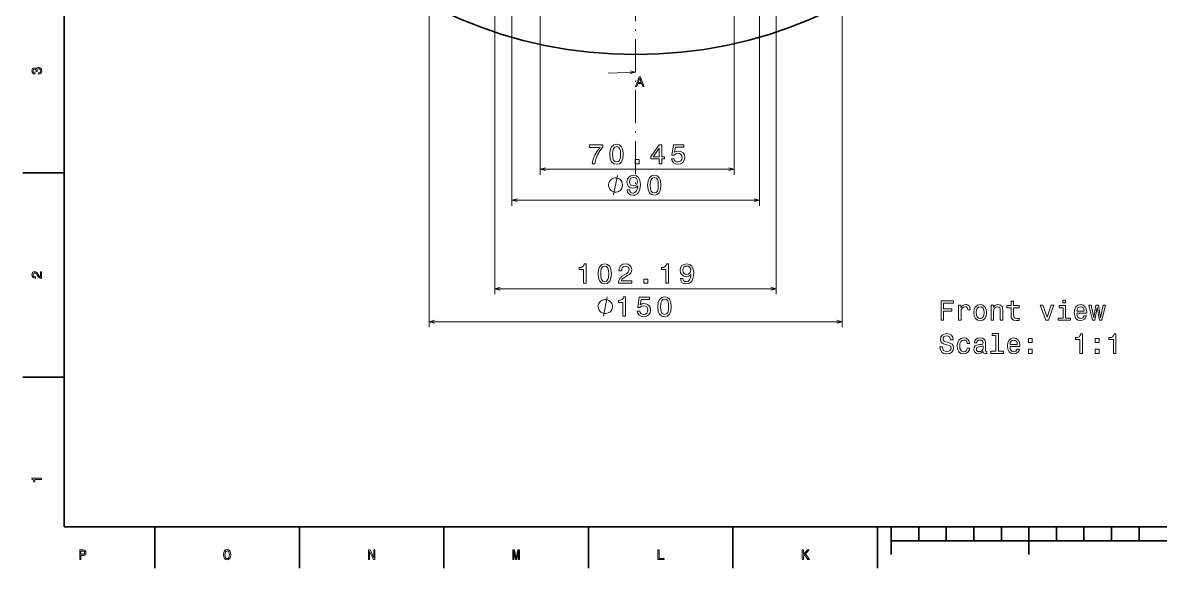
# Model space of a CAD drawing. Extents: x 0 to 841, y 0 to 594.
# Drawn here: x 5 to 418.2, y 5 to 203.1 of the extents above; entities that cross this region are included whole.
import ezdxf

# ---------------------------------------------------------------- set-up
doc = ezdxf.new("R2010")
doc.units = 0
doc.linetypes.add('DASHDOT', pattern=[18.5, 12, -3, 0.5, -3])

msp = doc.modelspace()

# ---------------------------------------------------------------- linework, layer by layer
at = {"color": 7, "lineweight": 35}
for p, q in [((20, 574), (20, 20)), ((20, 20), (821, 20)), ((320.5, 15), (520.5, 15))]:
    msp.add_line(p, q, dxfattribs=at)
at = {"color": 7, "linetype": 'DASHDOT', "lineweight": 13}
msp.add_line((227.62, 567.14), (227.62, 142.56), dxfattribs=at)
at = {"color": 7, "lineweight": 13}
for p, q in [((152.62, 352.85), (152.62, 92.54)), ((182.62, 352.85), (182.62, 136.66)), ((272.62, 352.85), (272.62, 136.66)), ((302.62, 352.85), (302.62, 92.54)), ((176.53, 314.25), (176.53, 104.5)), ((278.72, 314.25), (278.72, 104.5)), ((192.97, 267.57), (192.97, 147.91)), ((263.42, 268.05), (263.42, 147.91)), ((192.97, 149.91), (263.42, 149.91)), ((182.62, 138.66), (272.62, 138.66)), ((176.53, 106.5), (278.72, 106.5)), ((152.62, 94.54), (302.62, 94.54))]:
    msp.add_line(p, q, dxfattribs=at)
at = {"color": 7, "lineweight": 13, "ltscale": 0.250172}
msp.add_line((227.62, 185.22), (217.62, 184.85), dxfattribs=at)
at = {"color": 7, "lineweight": 35, "ltscale": 0.375}
for p, q in [((20, 148.6), (5, 148.6)), ((20, 74.4), (5, 74.4)), ((53, 20), (53, 5)), ((105.5, 20), (105.5, 5)), ((158, 20), (158, 5)), ((210.5, 20), (210.5, 5)), ((263, 20), (263, 5)), ((315.5, 20), (315.5, 5))]:
    msp.add_line(p, q, dxfattribs=at)
at = {"color": 7, "lineweight": 35, "ltscale": 0.25}
for p, q in [((320.5, 20), (320.5, 10)), ((370.5, 20), (370.5, 10))]:
    msp.add_line(p, q, dxfattribs=at)
at = {"color": 7, "lineweight": 35, "ltscale": 0.125}
for p, q in [((330.5, 20), (330.5, 15)), ((340.5, 20), (340.5, 15)), ((350.5, 20), (350.5, 15)), ((360.5, 20), (360.5, 15)), ((380.5, 20), (380.5, 15)), ((390.5, 20), (390.5, 15)), ((400.5, 20), (400.5, 15)), ((410.5, 20), (410.5, 15))]:
    msp.add_line(p, q, dxfattribs=at)
at = {"color": 7, "lineweight": 13}
for points in [[(10.73, 184.43), (10.77, 184.43), (11.25, 184.51), (11.62, 184.75), (11.85, 185.12), (11.93, 185.61), (11.85, 186.14), (11.63, 186.53), (11.27, 186.78), (10.82, 186.88), (10.52, 186.83), (10.28, 186.72), (10.09, 186.54), (9.96, 186.3), (9.68, 186.63), (9.25, 186.74), (8.86, 186.67), (8.56, 186.45), (8.37, 186.1), (8.31, 185.61), (8.39, 185.16), (8.61, 184.81), (8.96, 184.59), (9.43, 184.51), (9.47, 184.51), (9.47, 184.96), (9.15, 185), (8.91, 185.13), (8.77, 185.34), (8.72, 185.64), (8.76, 185.9), (8.87, 186.09), (9.04, 186.21), (9.27, 186.25), (9.52, 186.21), (9.68, 186.09), (9.79, 185.88), (9.82, 185.59), (9.81, 185.39), (10.21, 185.39), (10.2, 185.64), (10.24, 185.96), (10.37, 186.19), (10.56, 186.34), (10.82, 186.39), (11.11, 186.33), (11.33, 186.18), (11.47, 185.95), (11.51, 185.64), (11.46, 185.33), (11.31, 185.09), (11.07, 184.95), (10.73, 184.89)], [(227.61, 179.99), (228.07, 179.99), (228.44, 181.02), (229.84, 181.02), (230.21, 179.99), (230.68, 179.99), (229.4, 183.5), (228.88, 183.5)], [(228.6, 181.45), (229.14, 182.99), (229.68, 181.45)], [(211.85, 151.91), (212.87, 151.91), (213.2, 153.58), (213.78, 155.13), (214.61, 156.57), (215.69, 157.93), (215.69, 158.76), (210.89, 158.76), (210.89, 157.85), (214.72, 157.85), (213.61, 156.48), (212.78, 155.06), (212.19, 153.55)], [(218.29, 155.33), (218.44, 153.75), (218.92, 152.62), (219.67, 151.93), (220.72, 151.71), (221.76, 151.93), (222.52, 152.62), (222.98, 153.75), (223.14, 155.33), (222.98, 156.91), (222.79, 157.53), (222.52, 158.05), (221.76, 158.73), (220.72, 158.96), (219.67, 158.73), (218.92, 158.04), (218.44, 156.91)], [(219.26, 155.33), (219.34, 156.55), (219.59, 157.43), (220.05, 157.95), (220.72, 158.13), (221.39, 157.95), (221.84, 157.43), (222.09, 156.55), (222.17, 155.33), (222.09, 154.1), (221.84, 153.23), (221.39, 152.71), (220.72, 152.54), (220.05, 152.71), (219.59, 153.23), (219.34, 154.1)], [(236.22, 151.91), (237.13, 151.91), (237.13, 153.65), (238.13, 153.65), (238.13, 154.46), (237.13, 154.46), (237.13, 158.76), (236.21, 158.76), (233.14, 154.54), (233.14, 153.65), (236.22, 153.65)], [(233.99, 154.46), (236.22, 157.59), (236.22, 154.46)], [(240.64, 153.74), (240.86, 152.91), (241.35, 152.27), (242.08, 151.86), (243.01, 151.71), (244.03, 151.89), (244.82, 152.39), (245.33, 153.18), (245.52, 154.18), (245.35, 155.12), (244.86, 155.86), (244.11, 156.33), (243.13, 156.5), (242.37, 156.38), (241.79, 156.05), (242.07, 157.94), (245.14, 157.94), (245.14, 158.76), (241.39, 158.76), (240.84, 155.05), (241.65, 155.05), (242.23, 155.53), (242.98, 155.7), (243.62, 155.59), (244.12, 155.26), (244.43, 154.77), (244.54, 154.13), (244.43, 153.5), (244.11, 153), (243.61, 152.69), (242.98, 152.58), (242.44, 152.65), (242.03, 152.88), (241.73, 153.25), (241.57, 153.74)], [(227.5, 151.91), (228.89, 151.91), (228.89, 153.42), (227.5, 153.42)], [(222.92, 144.16), (222.92, 144.39), (222.8, 144.86), (222.68, 145.21), (222.57, 145.44), (222.33, 145.79), (221.98, 146.14), (221.63, 146.38), (221.4, 146.49), (221.05, 146.61), (220.58, 146.73), (220.35, 146.73), (220.12, 146.73), (219.65, 146.61), (219.3, 146.49), (219.07, 146.38), (218.72, 146.14), (218.37, 145.79), (218.13, 145.44), (218.02, 145.21), (217.9, 144.86), (217.78, 144.39), (217.78, 144.16), (217.78, 143.93), (217.9, 143.46), (218.02, 143.11), (218.13, 142.88), (218.37, 142.53), (218.72, 142.18), (219.07, 141.94), (219.3, 141.83), (219.65, 141.71), (220.12, 141.59), (220.35, 141.59), (220.58, 141.59), (221.05, 141.71), (221.4, 141.83), (221.63, 141.94), (221.98, 142.18), (222.33, 142.53), (222.57, 142.88), (222.68, 143.11), (222.8, 143.46), (222.92, 143.93)], [(224.53, 142.39), (224.68, 141.6), (225.12, 140.98), (225.8, 140.6), (226.71, 140.46), (227.31, 140.53), (227.84, 140.71), (228.3, 141.02), (228.68, 141.47), (228.98, 142.02), (229.2, 142.71), (229.33, 143.49), (229.38, 144.4), (229.21, 145.82), (228.72, 146.86), (227.93, 147.49), (226.85, 147.71), (225.86, 147.53), (225.12, 147.04), (224.63, 146.3), (224.47, 145.36), (224.63, 144.39), (225.11, 143.65), (225.81, 143.19), (226.71, 143.04), (227.66, 143.23), (228.38, 143.82), (228.21, 142.7), (227.89, 141.9), (227.4, 141.42), (226.72, 141.27), (226.2, 141.34), (225.81, 141.57), (225.56, 141.92), (225.46, 142.39)], [(225.45, 145.37), (225.55, 145.99), (225.83, 146.49), (226.28, 146.8), (226.85, 146.91), (227.45, 146.8), (227.9, 146.49), (228.18, 146), (228.3, 145.38), (228.18, 144.74), (227.9, 144.27), (227.44, 143.98), (226.82, 143.88), (226.27, 143.98), (225.83, 144.27), (225.55, 144.73)], [(232, 144.08), (232.15, 142.49), (232.62, 141.36), (233.38, 140.68), (234.43, 140.46), (235.47, 140.68), (236.22, 141.36), (236.69, 142.49), (236.85, 144.08), (236.69, 145.65), (236.49, 146.28), (236.22, 146.79), (235.47, 147.48), (234.43, 147.71), (233.38, 147.48), (232.62, 146.78), (232.15, 145.65)], [(232.96, 144.08), (233.04, 145.3), (233.3, 146.18), (233.75, 146.69), (234.43, 146.87), (235.09, 146.69), (235.55, 146.18), (235.8, 145.3), (235.88, 144.08), (235.8, 142.85), (235.55, 141.97), (235.09, 141.46), (234.43, 141.28), (233.75, 141.46), (233.3, 141.97), (233.04, 142.85)], [(11.83, 110.27), (11.83, 112.68), (11.4, 112.68), (11.4, 110.77), (11.16, 110.88), (10.97, 111.06), (10.61, 111.62), (10.46, 111.92), (10.24, 112.25), (9.99, 112.49), (9.69, 112.62), (9.35, 112.68), (8.93, 112.59), (8.6, 112.35), (8.38, 111.99), (8.31, 111.52), (8.39, 111.04), (8.63, 110.67), (9.01, 110.43), (9.51, 110.35), (9.58, 110.35), (9.58, 110.81), (9.54, 110.81), (9.2, 110.85), (8.94, 110.99), (8.78, 111.21), (8.73, 111.49), (8.78, 111.79), (8.9, 112), (9.1, 112.15), (9.35, 112.2), (9.58, 112.16), (9.78, 112.06), (9.95, 111.9), (10.1, 111.68), (10.26, 111.38), (10.57, 110.89), (10.91, 110.54), (11.31, 110.34), (11.82, 110.27)], [(208.76, 108.5), (209.68, 108.5), (209.68, 115.55), (208.99, 115.55), (208.81, 114.94), (208.45, 114.53), (207.89, 114.28), (207.13, 114.2), (207.13, 113.49), (208.76, 113.49)], [(213.98, 111.92), (214.14, 110.34), (214.61, 109.21), (215.37, 108.52), (216.42, 108.3), (217.45, 108.52), (218.21, 109.21), (218.67, 110.34), (218.84, 111.92), (218.67, 113.5), (218.48, 114.12), (218.21, 114.64), (217.45, 115.32), (216.42, 115.55), (215.37, 115.32), (214.61, 114.63), (214.14, 113.5)], [(214.95, 111.92), (215.03, 113.14), (215.29, 114.02), (215.74, 114.54), (216.42, 114.72), (217.08, 114.54), (217.54, 114.02), (217.79, 113.14), (217.87, 111.92), (217.79, 110.69), (217.54, 109.81), (217.08, 109.3), (216.42, 109.13), (215.74, 109.3), (215.29, 109.81), (215.03, 110.69)], [(221.43, 108.5), (226.24, 108.5), (226.24, 109.37), (222.44, 109.37), (222.65, 109.84), (223.01, 110.24), (224.13, 110.95), (224.72, 111.26), (225.39, 111.69), (225.86, 112.2), (226.14, 112.79), (226.24, 113.47), (226.07, 114.31), (225.59, 114.98), (224.87, 115.4), (223.93, 115.55), (222.96, 115.38), (222.22, 114.91), (221.75, 114.15), (221.59, 113.15), (221.59, 113.01), (222.51, 113.01), (222.51, 113.09), (222.6, 113.78), (222.87, 114.28), (223.3, 114.61), (223.88, 114.72), (224.46, 114.62), (224.9, 114.36), (225.18, 113.97), (225.28, 113.48), (225.21, 113.01), (225.02, 112.62), (224.69, 112.28), (224.25, 111.97), (223.66, 111.65), (222.67, 111.03), (221.97, 110.36), (221.56, 109.55), (221.43, 108.53)], [(238.65, 108.5), (239.57, 108.5), (239.57, 115.55), (238.88, 115.55), (238.7, 114.94), (238.34, 114.53), (237.78, 114.28), (237.02, 114.2), (237.02, 113.49), (238.65, 113.49)], [(243.88, 110.24), (244.03, 109.44), (244.47, 108.83), (245.15, 108.44), (246.06, 108.3), (246.66, 108.37), (247.19, 108.55), (247.65, 108.87), (248.03, 109.31), (248.33, 109.87), (248.55, 110.55), (248.68, 111.34), (248.73, 112.25), (248.56, 113.67), (248.07, 114.71), (247.28, 115.33), (246.2, 115.55), (245.21, 115.37), (244.47, 114.89), (243.98, 114.14), (243.82, 113.2), (243.98, 112.24), (244.46, 111.5), (245.16, 111.04), (246.06, 110.88), (247.01, 111.08), (247.73, 111.66), (247.56, 110.54), (247.24, 109.74), (246.75, 109.27), (246.07, 109.12), (245.55, 109.19), (245.16, 109.41), (244.91, 109.76), (244.81, 110.24)], [(244.8, 113.21), (244.9, 113.84), (245.18, 114.33), (245.63, 114.65), (246.2, 114.76), (246.8, 114.65), (247.25, 114.33), (247.53, 113.85), (247.65, 113.22), (247.53, 112.59), (247.25, 112.11), (246.79, 111.82), (246.17, 111.72), (245.62, 111.82), (245.18, 112.11), (244.9, 112.58)], [(230.66, 108.5), (232.06, 108.5), (232.06, 110.01), (230.66, 110.01)], [(223.04, 96.54), (223.95, 96.54), (223.95, 103.59), (223.27, 103.59), (223.09, 102.97), (222.72, 102.56), (222.17, 102.32), (221.4, 102.24), (221.4, 101.52), (223.04, 101.52)], [(228.19, 98.36), (228.41, 97.54), (228.9, 96.89), (229.63, 96.49), (230.56, 96.34), (231.58, 96.52), (232.37, 97.01), (232.88, 97.8), (233.07, 98.81), (232.9, 99.75), (232.41, 100.48), (231.66, 100.96), (230.68, 101.13), (229.92, 101.01), (229.34, 100.67), (229.62, 102.56), (232.69, 102.56), (232.69, 103.39), (228.95, 103.39), (228.39, 99.68), (229.2, 99.68), (229.78, 100.15), (230.53, 100.32), (231.17, 100.21), (231.67, 99.89), (231.98, 99.39), (232.09, 98.76), (231.98, 98.12), (231.66, 97.63), (231.16, 97.32), (230.53, 97.2), (229.99, 97.28), (229.58, 97.51), (229.28, 97.87), (229.13, 98.36)], [(235.73, 99.96), (235.88, 98.37), (236.36, 97.24), (237.11, 96.56), (238.16, 96.34), (239.2, 96.56), (239.96, 97.24), (240.42, 98.37), (240.58, 99.96), (240.42, 101.53), (240.23, 102.16), (239.96, 102.67), (239.2, 103.36), (238.16, 103.59), (237.11, 103.36), (236.36, 102.66), (235.88, 101.53)], [(219.18, 100.04), (219.18, 100.27), (219.07, 100.74), (218.95, 101.09), (218.83, 101.32), (218.6, 101.67), (218.25, 102.02), (217.9, 102.26), (217.67, 102.37), (217.32, 102.49), (216.85, 102.61), (216.62, 102.61), (216.38, 102.61), (215.92, 102.49), (215.57, 102.37), (215.33, 102.26), (214.98, 102.02), (214.63, 101.67), (214.4, 101.32), (214.28, 101.09), (214.17, 100.74), (214.05, 100.27), (214.05, 100.04), (214.05, 99.81), (214.17, 99.34), (214.28, 98.99), (214.4, 98.76), (214.63, 98.41), (214.98, 98.06), (215.33, 97.82), (215.57, 97.71), (215.92, 97.59), (216.38, 97.47), (216.62, 97.47), (216.85, 97.47), (217.32, 97.59), (217.67, 97.71), (217.9, 97.82), (218.25, 98.06), (218.6, 98.41), (218.83, 98.76), (218.95, 98.99), (219.07, 99.34), (219.18, 99.81)], [(236.7, 99.96), (236.78, 101.18), (237.03, 102.06), (237.49, 102.57), (238.16, 102.75), (238.83, 102.57), (239.28, 102.06), (239.53, 101.18), (239.61, 99.96), (239.53, 98.73), (239.28, 97.85), (238.83, 97.34), (238.16, 97.16), (237.49, 97.34), (237.03, 97.85), (236.78, 98.73)], [(338.59, 95.14), (339.53, 95.14), (339.53, 98.35), (342.48, 98.35), (342.48, 99.19), (339.53, 99.19), (339.53, 101.29), (343.15, 101.29), (343.15, 102.14), (338.59, 102.14)], [(344.98, 95.14), (345.86, 95.14), (345.86, 98.23), (345.95, 98.98), (346.23, 99.51), (346.67, 99.84), (347.27, 99.95), (347.71, 99.88), (348.04, 99.67), (348.24, 99.33), (348.32, 98.87), (349.21, 98.87), (349.09, 99.68), (348.76, 100.27), (348.2, 100.62), (347.45, 100.74), (346.93, 100.66), (346.49, 100.46), (346.1, 100.12), (345.78, 99.65), (345.78, 100.55), (344.98, 100.55)], [(350.45, 97.84), (350.61, 96.61), (351.08, 95.7), (351.82, 95.14), (352.8, 94.94), (353.78, 95.14), (354.52, 95.69), (354.98, 96.6), (355.15, 97.84), (354.98, 99.07), (354.52, 99.99), (353.78, 100.54), (352.8, 100.74), (351.82, 100.54), (351.08, 99.98), (350.61, 99.07)], [(351.36, 97.85), (351.45, 98.76), (351.73, 99.41), (352.19, 99.82), (352.8, 99.96), (353.41, 99.82), (353.86, 99.42), (354.15, 98.76), (354.25, 97.85), (354.15, 96.93), (353.86, 96.27), (353.41, 95.86), (352.8, 95.73), (352.19, 95.86), (351.73, 96.27), (351.45, 96.93)], [(356.79, 95.14), (357.68, 95.14), (357.68, 98.26), (357.77, 98.98), (358.06, 99.5), (358.51, 99.83), (359.12, 99.95), (359.6, 99.85), (359.9, 99.57), (360.06, 99.12), (360.11, 98.51), (360.11, 95.14), (360.99, 95.14), (360.99, 98.7), (360.95, 99.41), (360.77, 100.01), (360.18, 100.55), (359.25, 100.74), (358.73, 100.67), (358.3, 100.48), (357.93, 100.16), (357.64, 99.73), (357.64, 100.55), (356.79, 100.55)], [(364.05, 99.61), (364.05, 96.9), (364.11, 96.02), (364.39, 95.42), (364.96, 95.07), (365.92, 94.94), (366.96, 94.99), (366.96, 95.76), (366.2, 95.7), (365.5, 95.78), (365.13, 96.03), (364.97, 96.46), (364.94, 97.05), (364.94, 99.61), (366.96, 99.61), (366.96, 100.37), (364.94, 100.37), (364.94, 101.95), (364.05, 101.95), (364.05, 100.37), (362.52, 100.37), (362.52, 99.61)], [(376.63, 95.14), (377.57, 95.14), (379.54, 100.55), (378.62, 100.55), (377.1, 96.18), (375.55, 100.55), (374.62, 100.55)], [(383.79, 95.88), (383.79, 100.37), (381.51, 100.37), (381.51, 99.61), (382.9, 99.61), (382.9, 95.88), (381.09, 95.88), (381.09, 95.14), (385.62, 95.14), (385.62, 95.88)], [(383.82, 102.38), (382.88, 102.38), (382.88, 101.37), (383.82, 101.37)], [(387.92, 97.59), (391.48, 97.59), (391.49, 98), (391.32, 99.16), (390.88, 100.03), (390.17, 100.55), (389.24, 100.74), (388.32, 100.54), (387.61, 99.98), (387.16, 99.06), (387, 97.85), (387.15, 96.61), (387.6, 95.7), (388.3, 95.14), (389.21, 94.94), (389.99, 95.08), (390.64, 95.42), (391.11, 95.96), (391.38, 96.69), (390.51, 96.69), (390.33, 96.29), (390.06, 95.98), (389.32, 95.74), (388.74, 95.85), (388.31, 96.21), (388.03, 96.78), (387.92, 97.56)], [(387.92, 98.33), (388.04, 99.03), (388.31, 99.54), (388.72, 99.86), (389.27, 99.97), (389.8, 99.86), (390.21, 99.54), (390.47, 99.03), (390.56, 98.33)], [(394.5, 95.14), (395.31, 99.74), (396.11, 95.14), (396.96, 95.14), (398.29, 100.55), (397.44, 100.55), (396.54, 95.95), (395.74, 100.55), (394.86, 100.55), (394.07, 95.95), (393.17, 100.55), (392.32, 100.55), (393.65, 95.14)], [(339.07, 85.35), (338.15, 85.35), (338.35, 84.28), (338.85, 83.5), (339.63, 83.02), (340.68, 82.85), (341.72, 83.01), (342.5, 83.46), (342.99, 84.15), (343.17, 85.07), (343.02, 85.9), (342.6, 86.43), (341.91, 86.78), (340.99, 87.05), (340.21, 87.24), (339.69, 87.46), (339.4, 87.78), (339.31, 88.29), (339.4, 88.74), (339.66, 89.08), (340.06, 89.32), (340.62, 89.4), (341.18, 89.3), (341.63, 89.02), (341.92, 88.57), (342.06, 87.95), (342.98, 87.95), (342.98, 87.97), (342.82, 88.92), (342.34, 89.63), (341.6, 90.07), (340.59, 90.22), (339.68, 90.07), (338.98, 89.65), (338.52, 88.99), (338.36, 88.15), (338.49, 87.39), (338.87, 86.88), (339.48, 86.53), (340.31, 86.27), (341.12, 86.04), (341.74, 85.82), (342.11, 85.49), (342.24, 84.97), (342.12, 84.43), (341.81, 84.03), (341.34, 83.78), (340.72, 83.7), (340.03, 83.81), (339.51, 84.13), (339.18, 84.66)], [(348.09, 86.66), (348.97, 86.66), (348.79, 87.47), (348.36, 88.11), (347.68, 88.5), (346.8, 88.65), (345.83, 88.45), (345.1, 87.88), (344.63, 86.97), (344.47, 85.74), (344.62, 84.51), (345.08, 83.61), (345.79, 83.04), (346.77, 82.85), (347.64, 83), (348.32, 83.43), (348.78, 84.09), (348.98, 84.98), (348.13, 84.98), (347.98, 84.41), (347.7, 83.99), (347.3, 83.73), (346.8, 83.65), (346.19, 83.78), (345.74, 84.18), (345.47, 84.84), (345.38, 85.77), (345.47, 86.67), (345.75, 87.33), (346.21, 87.73), (346.8, 87.87), (347.33, 87.78), (347.72, 87.55), (347.98, 87.17)], [(353.93, 83.75), (353.93, 83.72), (353.98, 83.38), (354.14, 83.13), (354.77, 82.94), (355.26, 83.02), (355.26, 83.71), (355.05, 83.68), (354.77, 83.81), (354.72, 84.21), (354.72, 87.02), (354.6, 87.73), (354.25, 88.24), (353.63, 88.54), (352.76, 88.65), (351.92, 88.53), (351.29, 88.19), (350.9, 87.65), (350.77, 86.95), (350.77, 86.89), (351.56, 86.89), (351.63, 87.31), (351.86, 87.61), (352.22, 87.79), (352.73, 87.86), (353.23, 87.81), (353.58, 87.66), (353.79, 87.4), (353.86, 87.04), (353.82, 86.61), (353.66, 86.4), (353.26, 86.3), (352.5, 86.22), (351.63, 86.04), (351.02, 85.72), (350.66, 85.21), (350.54, 84.46), (350.65, 83.8), (350.96, 83.3), (351.46, 82.99), (352.16, 82.88), (353.1, 83.09)], [(358.55, 89.54), (358.55, 83.79), (356.73, 83.79), (356.73, 83.04), (361.26, 83.04), (361.26, 83.79), (359.44, 83.79), (359.44, 90.28), (357.16, 90.28), (357.16, 89.54)], [(363.64, 85.49), (367.19, 85.49), (367.2, 85.91), (367.04, 87.07), (366.59, 87.93), (365.89, 88.46), (364.95, 88.65), (364.03, 88.45), (363.32, 87.88), (362.87, 86.97), (362.71, 85.76), (362.86, 84.51), (363.31, 83.61), (364.01, 83.04), (364.92, 82.85), (365.7, 82.98), (366.35, 83.32), (366.82, 83.87), (367.1, 84.6), (366.22, 84.6), (366.04, 84.19), (365.77, 83.89), (365.03, 83.65), (364.45, 83.76), (364.02, 84.11), (363.74, 84.69), (363.64, 85.46)], [(363.64, 86.24), (363.75, 86.94), (364.02, 87.45), (364.43, 87.76), (364.98, 87.87), (365.51, 87.76), (365.93, 87.45), (366.18, 86.94), (366.27, 86.24)], [(370.32, 86.96), (371.72, 86.96), (371.72, 88.46), (370.32, 88.46)], [(389.05, 83.04), (389.97, 83.04), (389.97, 90.09), (389.29, 90.09), (389.1, 89.48), (388.74, 89.06), (388.19, 88.82), (387.42, 88.74), (387.42, 88.03), (389.05, 88.03)], [(394.61, 86.96), (396, 86.96), (396, 88.46), (394.61, 88.46)], [(401.2, 83.04), (402.12, 83.04), (402.12, 90.09), (401.43, 90.09), (401.25, 89.48), (400.89, 89.06), (400.33, 88.82), (399.56, 88.74), (399.56, 88.03), (401.2, 88.03)], [(353.83, 84.94), (353.71, 84.41), (353.39, 84.01), (352.9, 83.75), (352.31, 83.66), (351.93, 83.71), (351.65, 83.87), (351.48, 84.15), (351.43, 84.55), (351.47, 84.9), (351.63, 85.15), (352.28, 85.43), (353.1, 85.55), (353.83, 85.8)], [(370.32, 83.04), (371.72, 83.04), (371.72, 84.55), (370.32, 84.55)], [(394.61, 83.04), (396, 83.04), (396, 84.55), (394.61, 84.55)], [(11.83, 37.21), (11.83, 37.67), (8.31, 37.67), (8.31, 37.33), (8.62, 37.23), (8.82, 37.05), (8.94, 36.78), (8.98, 36.39), (9.34, 36.39), (9.34, 37.21)], [(25.69, 8.17), (26.15, 8.17), (26.15, 9.64), (26.66, 9.64), (27.18, 9.67), (27.6, 9.85), (27.86, 10.19), (27.96, 10.66), (27.88, 11.09), (27.68, 11.41), (27.35, 11.6), (26.9, 11.67), (25.69, 11.67)], [(26.77, 11.24), (27.07, 11.21), (27.29, 11.11), (27.43, 10.94), (27.47, 10.66), (27.42, 10.37), (27.28, 10.19), (27.05, 10.1), (26.73, 10.07), (26.15, 10.07), (26.15, 11.24)], [(77.95, 9.92), (78.04, 9.13), (78.31, 8.55), (78.72, 8.19), (79.25, 8.07), (79.78, 8.19), (80.19, 8.55), (80.45, 9.13), (80.55, 9.92), (80.45, 10.7), (80.34, 11.02), (80.19, 11.28), (79.78, 11.64), (79.53, 11.73), (79.25, 11.76), (78.71, 11.64), (78.3, 11.28), (78.04, 10.7)], [(78.44, 9.92), (78.49, 10.53), (78.66, 10.98), (78.92, 11.25), (79.25, 11.34), (79.58, 11.25), (79.84, 10.97), (80, 10.52), (80.06, 9.92), (80, 9.31), (79.84, 8.86), (79.58, 8.59), (79.25, 8.49), (78.92, 8.59), (78.66, 8.86), (78.49, 9.3)], [(130.6, 8.17), (131.02, 8.17), (131.02, 11.04), (132.36, 8.17), (132.9, 8.17), (132.9, 11.67), (132.48, 11.67), (132.48, 8.8), (131.15, 11.67), (130.6, 11.67)], [(182.99, 8.17), (183.38, 8.17), (183.38, 11.34), (184.03, 8.17), (184.47, 8.17), (185.12, 11.34), (185.12, 8.17), (185.51, 8.17), (185.51, 11.67), (184.9, 11.67), (184.25, 8.58), (183.61, 11.67), (182.99, 11.67)], [(235.73, 8.17), (237.98, 8.17), (237.98, 8.59), (236.19, 8.59), (236.19, 11.67), (235.73, 11.67)], [(288.16, 8.17), (288.62, 8.17), (288.62, 9.41), (289.03, 9.86), (290.21, 8.17), (290.77, 8.17), (289.36, 10.19), (290.73, 11.67), (290.12, 11.67), (288.62, 10.05), (288.62, 11.67), (288.16, 11.67)]]:
    msp.add_lwpolyline(points, close=True, dxfattribs=at)
for points in [[(225.71, 184.63), (227.62, 185.22), (225.67, 185.67)], [(194.9, 150.43), (192.97, 149.91), (194.9, 149.4)], [(261.49, 149.4), (263.42, 149.91), (261.49, 150.43)], [(219.65, 140.66), (221.05, 147.66)], [(184.56, 139.18), (182.62, 138.66), (184.56, 138.14)], [(270.69, 138.14), (272.62, 138.66), (270.69, 139.18)], [(178.46, 107.02), (176.53, 106.5), (178.46, 105.99)], [(215.92, 96.54), (217.32, 103.54)], [(276.79, 105.99), (278.72, 106.5), (276.79, 107.02)], [(154.56, 95.06), (152.62, 94.54), (154.56, 94.02)], [(300.69, 94.02), (302.62, 94.54), (300.69, 95.06)]]:
    msp.add_lwpolyline(points, dxfattribs=at)
at = {"color": 7, "lineweight": 35}
msp.add_circle((227.62, 354.85), 163.3, dxfattribs=at)

doc.saveas('drawing.dxf')
